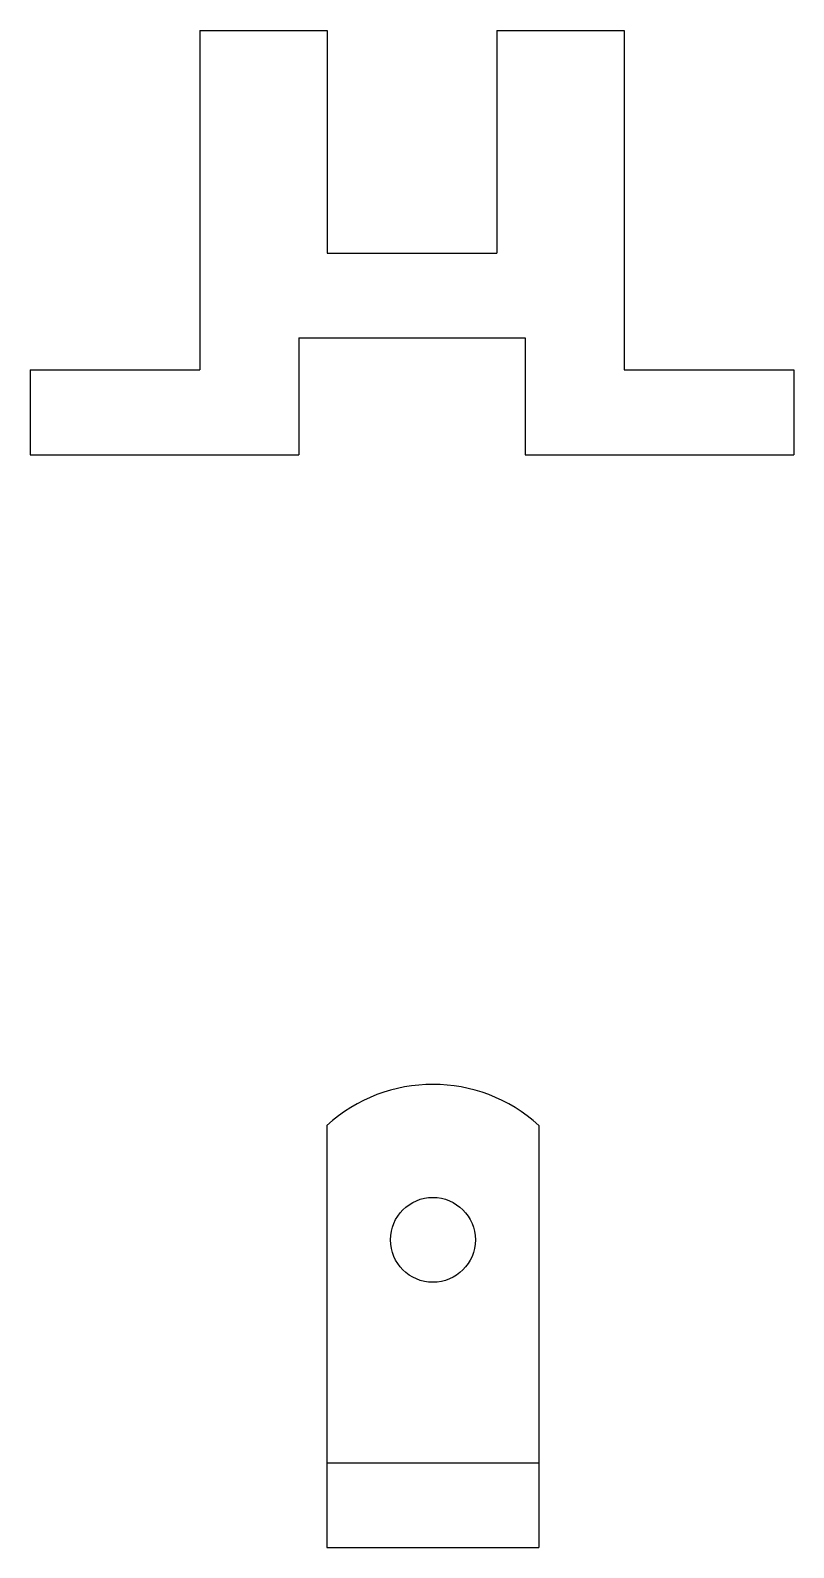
# Model space of a CAD drawing. Header units: metres. Extents: x 48.5 to 126.7, y 6.2 to 20.9.
# Drawn here: x 122.19 to 126.69, y 6.66 to 15.59 of the extents above.
import ezdxf

# ---------------------------------------------------------------- set-up
doc = ezdxf.new("R2010")
doc.units = ezdxf.units.M
doc.header["$MEASUREMENT"] = 0
doc.linetypes.add('DASHED', pattern=[0.75, 0.5, -0.25])
doc.layers.add('Layer1', color=7, linetype='DASHED')

msp = doc.modelspace()

# ---------------------------------------------------------------- linework, layer by layer
at = {"layer": 'Layer1', "linetype": 'ByBlock'}
for p, q in [((123.1898, 15.5937), (123.9398, 15.5937)), ((123.1898, 15.5937), (123.1898, 13.5937)), ((123.9398, 15.5937), (123.9398, 14.2817)), ((124.9398, 15.5937), (125.6898, 15.5937)), ((124.9398, 15.5937), (124.9398, 14.2817)), ((125.6898, 15.5937), (125.6898, 13.5937)), ((123.9398, 14.2817), (124.9398, 14.2817)), ((123.7728, 13.7817), (123.7728, 13.0937)), ((123.7728, 13.7817), (125.1068, 13.7817)), ((125.1068, 13.7817), (125.1068, 13.0937)), ((122.1898, 13.5937), (122.1898, 13.0937)), ((122.1898, 13.5937), (123.1898, 13.5937)), ((125.6898, 13.5937), (126.6898, 13.5937)), ((126.6898, 13.5937), (126.6898, 13.0937)), ((122.1898, 13.0937), (123.7728, 13.0937)), ((125.1068, 13.0937), (126.6898, 13.0937)), ((123.9382, 9.1436), (123.9382, 6.6562)), ((125.1882, 9.1436), (125.1882, 6.6562)), ((123.9382, 7.1562), (125.1882, 7.1562)), ((123.9382, 6.6562), (125.1882, 6.6562))]:
    msp.add_line(p, q, dxfattribs=at)
msp.add_circle((124.5632, 8.4692), 0.25, dxfattribs=at)
msp.add_arc((124.5632, 8.4561), 0.9291, 47.72631, 132.27369, dxfattribs=at)

doc.saveas('drawing.dxf')
